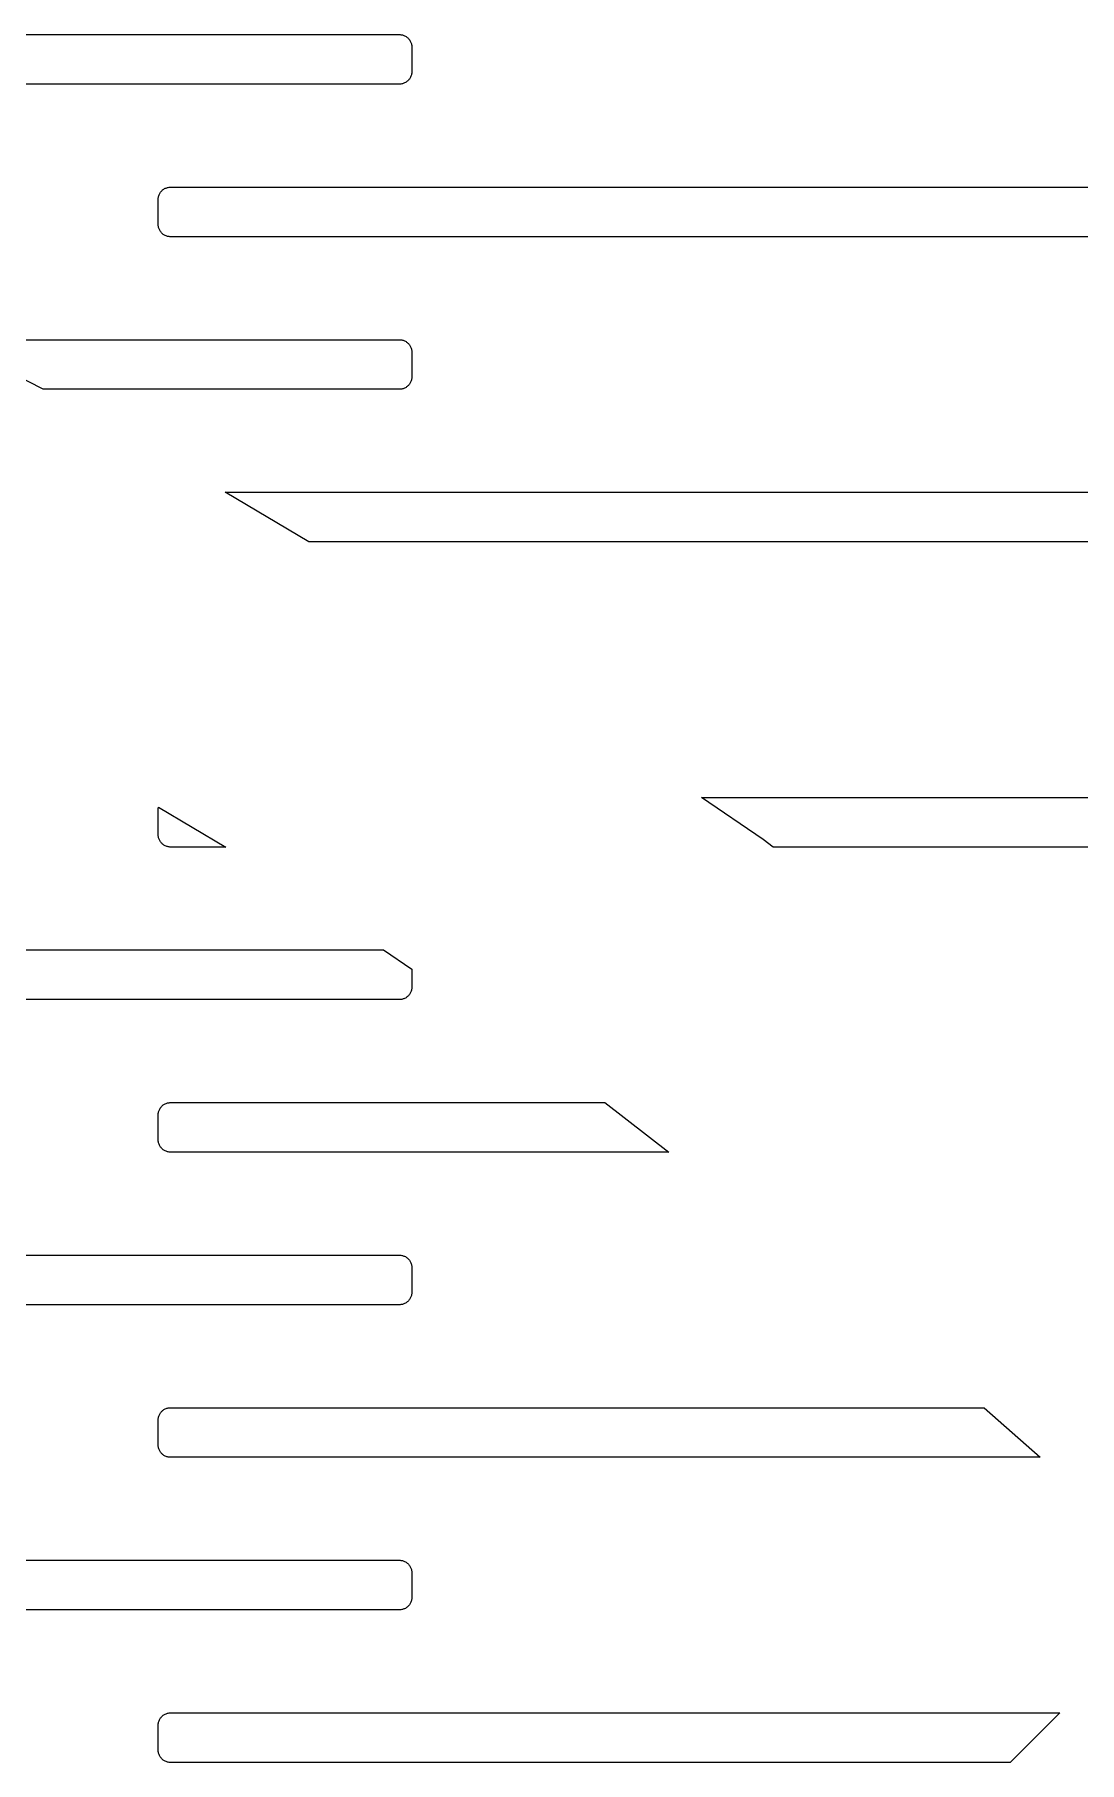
# Model space of a CAD drawing. Header units: metres. Extents: x -216 to 216, y -216 to 216.
# Drawn here: x 77.44 to 104.84, y 108.68 to 153.98 of the extents above; entities that cross this region are included whole.
import ezdxf

# ---------------------------------------------------------------- set-up
doc = ezdxf.new("R2010")
doc.units = ezdxf.units.M

msp = doc.modelspace()

# ---------------------------------------------------------------- linework, layer by layer
for p, q in [((56.9529, 153.978), (87.0028, 153.978)), ((87.0028, 153.978), (87.0232, 153.977)), ((87.0232, 153.977), (87.0435, 153.975)), ((87.0435, 153.975), (87.0637, 153.972)), ((87.0637, 153.972), (87.0836, 153.968)), ((87.0836, 153.968), (87.1032, 153.962)), ((87.1032, 153.962), (87.1224, 153.955)), ((87.1224, 153.955), (87.1412, 153.947)), ((87.1412, 153.947), (87.1594, 153.938)), ((87.1594, 153.938), (87.1769, 153.927)), ((87.1769, 153.927), (87.1938, 153.916)), ((87.1938, 153.916), (87.21, 153.903)), ((87.21, 153.903), (87.2253, 153.89)), ((87.2253, 153.89), (87.2397, 153.875)), ((87.2397, 153.875), (87.2532, 153.86)), ((87.2532, 153.86), (87.2657, 153.844)), ((87.2657, 153.844), (87.2772, 153.827)), ((87.2772, 153.827), (87.2876, 153.809)), ((87.2876, 153.809), (87.2969, 153.791)), ((87.2969, 153.791), (87.305, 153.772)), ((87.305, 153.772), (87.3119, 153.753)), ((87.3119, 153.753), (87.3176, 153.734)), ((87.3176, 153.734), (87.322, 153.714)), ((87.322, 153.714), (87.3252, 153.694)), ((87.3252, 153.694), (87.3271, 153.673)), ((87.3271, 153.673), (87.3278, 153.653)), ((87.3278, 153.653), (87.3278, 153.003)), ((87.0028, 152.678), (60.547, 152.678)), ((87.0232, 152.678), (87.0028, 152.678)), ((87.0435, 152.68), (87.0232, 152.678)), ((87.0637, 152.684), (87.0435, 152.68)), ((87.0836, 152.688), (87.0637, 152.684)), ((87.1032, 152.694), (87.0836, 152.688)), ((87.1224, 152.701), (87.1032, 152.694)), ((87.1412, 152.709), (87.1224, 152.701)), ((87.1594, 152.718), (87.1412, 152.709)), ((87.1769, 152.728), (87.1594, 152.718)), ((87.1938, 152.74), (87.1769, 152.728)), ((87.21, 152.752), (87.1938, 152.74)), ((87.2253, 152.766), (87.21, 152.752)), ((87.2397, 152.78), (87.2253, 152.766)), ((87.2532, 152.796), (87.2397, 152.78)), ((87.2657, 152.812), (87.2532, 152.796)), ((87.2772, 152.829), (87.2657, 152.812)), ((87.2876, 152.846), (87.2772, 152.829)), ((87.2969, 152.864), (87.2876, 152.846)), ((87.305, 152.883), (87.2969, 152.864)), ((87.3119, 152.902), (87.305, 152.883)), ((87.3176, 152.922), (87.3119, 152.902)), ((87.322, 152.942), (87.3176, 152.922)), ((87.3252, 152.962), (87.322, 152.942)), ((87.3271, 152.982), (87.3252, 152.962)), ((87.3278, 153.003), (87.3271, 152.982)), ((80.8462, 149.938), (80.8644, 149.947)), ((80.8644, 149.947), (80.8831, 149.955)), ((80.8831, 149.955), (80.9024, 149.962)), ((80.9024, 149.962), (80.922, 149.968)), ((80.922, 149.968), (80.9419, 149.972)), ((80.9419, 149.972), (80.9621, 149.975)), ((80.9621, 149.975), (80.9824, 149.977)), ((80.9824, 149.977), (81.0028, 149.978)), ((81.0028, 149.978), (112.003, 149.978)), ((80.6778, 149.653), (80.6784, 149.673)), ((80.6778, 149.003), (80.6778, 149.653)), ((80.6784, 149.673), (80.6804, 149.694)), ((80.6804, 149.694), (80.6835, 149.714)), ((80.6835, 149.714), (80.688, 149.734)), ((80.688, 149.734), (80.6937, 149.753)), ((80.6937, 149.753), (80.7006, 149.772)), ((80.7006, 149.772), (80.7087, 149.791)), ((80.7087, 149.791), (80.718, 149.809)), ((80.718, 149.809), (80.7284, 149.827)), ((80.7284, 149.827), (80.7399, 149.844)), ((80.7399, 149.844), (80.7524, 149.86)), ((80.7524, 149.86), (80.7659, 149.875)), ((80.7659, 149.875), (80.7803, 149.89)), ((80.7803, 149.89), (80.7956, 149.903)), ((80.7956, 149.903), (80.8118, 149.916)), ((80.8118, 149.916), (80.8287, 149.927)), ((80.8287, 149.927), (80.8462, 149.938)), ((80.6784, 148.982), (80.6778, 149.003)), ((80.6804, 148.962), (80.6784, 148.982)), ((80.6835, 148.942), (80.6804, 148.962)), ((80.688, 148.922), (80.6835, 148.942)), ((80.6937, 148.902), (80.688, 148.922)), ((80.7006, 148.883), (80.6937, 148.902)), ((80.7087, 148.864), (80.7006, 148.883)), ((80.718, 148.846), (80.7087, 148.864)), ((80.7284, 148.829), (80.718, 148.846)), ((80.7399, 148.812), (80.7284, 148.829)), ((80.7524, 148.796), (80.7399, 148.812)), ((80.7659, 148.78), (80.7524, 148.796)), ((80.7803, 148.766), (80.7659, 148.78)), ((80.7956, 148.752), (80.7803, 148.766)), ((80.8118, 148.74), (80.7956, 148.752)), ((80.8287, 148.728), (80.8118, 148.74)), ((80.8462, 148.718), (80.8287, 148.728)), ((80.8644, 148.709), (80.8462, 148.718)), ((80.8831, 148.701), (80.8644, 148.709)), ((80.9024, 148.694), (80.8831, 148.701)), ((80.922, 148.688), (80.9024, 148.694)), ((80.9419, 148.684), (80.922, 148.688)), ((80.9621, 148.68), (80.9419, 148.684)), ((80.9824, 148.678), (80.9621, 148.68)), ((81.0028, 148.678), (80.9824, 148.678)), ((112.003, 148.678), (81.0028, 148.678)), ((77.6624, 144.678), (75.111, 145.978)), ((75.111, 145.978), (87.0028, 145.978)), ((87.0028, 145.978), (87.0232, 145.977)), ((87.0232, 145.977), (87.0435, 145.975)), ((87.0435, 145.975), (87.0637, 145.972)), ((87.0637, 145.972), (87.0836, 145.968)), ((87.0836, 145.968), (87.1032, 145.962)), ((87.1032, 145.962), (87.1224, 145.955)), ((87.1224, 145.955), (87.1412, 145.947)), ((87.1412, 145.947), (87.1594, 145.938)), ((87.1594, 145.938), (87.1769, 145.927)), ((87.1769, 145.927), (87.1938, 145.916)), ((87.1938, 145.916), (87.21, 145.903)), ((87.21, 145.903), (87.2253, 145.89)), ((87.2253, 145.89), (87.2397, 145.875)), ((87.2397, 145.875), (87.2532, 145.86)), ((87.2532, 145.86), (87.2657, 145.844)), ((87.2657, 145.844), (87.2772, 145.827)), ((87.2772, 145.827), (87.2876, 145.809)), ((87.2876, 145.809), (87.2969, 145.791)), ((87.2969, 145.791), (87.305, 145.772)), ((87.305, 145.772), (87.3119, 145.753)), ((87.3119, 145.753), (87.3176, 145.734)), ((87.3176, 145.734), (87.322, 145.714)), ((87.322, 145.714), (87.3252, 145.694)), ((87.3252, 145.694), (87.3271, 145.673)), ((87.3271, 145.673), (87.3278, 145.653)), ((87.3278, 145.653), (87.3278, 145.003)), ((87.3252, 144.962), (87.322, 144.942)), ((87.3271, 144.982), (87.3252, 144.962)), ((87.3278, 145.003), (87.3271, 144.982)), ((87.0028, 144.678), (77.6624, 144.678)), ((87.0232, 144.678), (87.0028, 144.678)), ((87.0435, 144.68), (87.0232, 144.678)), ((87.0637, 144.684), (87.0435, 144.68)), ((87.0836, 144.688), (87.0637, 144.684)), ((87.1032, 144.694), (87.0836, 144.688)), ((87.1224, 144.701), (87.1032, 144.694)), ((87.1412, 144.709), (87.1224, 144.701)), ((87.1594, 144.718), (87.1412, 144.709)), ((87.1769, 144.728), (87.1594, 144.718)), ((87.1938, 144.74), (87.1769, 144.728)), ((87.21, 144.752), (87.1938, 144.74)), ((87.2253, 144.766), (87.21, 144.752)), ((87.2397, 144.78), (87.2253, 144.766)), ((87.2532, 144.796), (87.2397, 144.78)), ((87.2657, 144.812), (87.2532, 144.796)), ((87.2772, 144.829), (87.2657, 144.812)), ((87.2876, 144.846), (87.2772, 144.829)), ((87.2969, 144.864), (87.2876, 144.846)), ((87.305, 144.883), (87.2969, 144.864)), ((87.3119, 144.902), (87.305, 144.883)), ((87.3176, 144.922), (87.3119, 144.902)), ((87.322, 144.942), (87.3176, 144.922)), ((84.6288, 140.678), (82.4306, 141.978)), ((82.4306, 141.978), (112.003, 141.978)), ((112.003, 140.678), (84.6288, 140.678)), ((80.6778, 133.653), (80.6784, 133.673)), ((80.6778, 133.003), (80.6778, 133.653)), ((80.6784, 133.673), (80.6804, 133.694)), ((80.6804, 133.694), (80.6835, 133.714)), ((80.6835, 133.714), (80.685, 133.72)), ((80.685, 133.72), (82.448, 132.678)), ((96.5425, 132.879), (94.9262, 133.978)), ((94.9262, 133.978), (112.003, 133.978)), ((80.6784, 132.982), (80.6778, 133.003)), ((80.6804, 132.962), (80.6784, 132.982)), ((80.6835, 132.942), (80.6804, 132.962)), ((80.688, 132.922), (80.6835, 132.942)), ((80.6937, 132.902), (80.688, 132.922)), ((80.7006, 132.883), (80.6937, 132.902)), ((80.7087, 132.864), (80.7006, 132.883)), ((80.718, 132.846), (80.7087, 132.864)), ((80.7284, 132.829), (80.718, 132.846)), ((80.7399, 132.812), (80.7284, 132.829)), ((80.7524, 132.796), (80.7399, 132.812)), ((80.7659, 132.78), (80.7524, 132.796)), ((80.7803, 132.766), (80.7659, 132.78)), ((80.7956, 132.752), (80.7803, 132.766)), ((80.8118, 132.74), (80.7956, 132.752)), ((80.8287, 132.728), (80.8118, 132.74)), ((96.8023, 132.678), (96.5425, 132.879)), ((80.8462, 132.718), (80.8287, 132.728)), ((80.8644, 132.709), (80.8462, 132.718)), ((80.8831, 132.701), (80.8644, 132.709)), ((80.9024, 132.694), (80.8831, 132.701)), ((80.922, 132.688), (80.9024, 132.694)), ((80.9419, 132.684), (80.922, 132.688)), ((80.9621, 132.68), (80.9419, 132.684)), ((80.9824, 132.678), (80.9621, 132.68)), ((81.0028, 132.678), (80.9824, 132.678)), ((82.448, 132.678), (81.0028, 132.678)), ((112.003, 132.678), (96.8023, 132.678)), ((56.0028, 129.978), (86.5862, 129.978)), ((86.5862, 129.978), (87.3278, 129.474)), ((87.3278, 129.474), (87.3278, 129.003)), ((87.0028, 128.678), (56.0028, 128.678)), ((87.0232, 128.678), (87.0028, 128.678)), ((87.0435, 128.68), (87.0232, 128.678)), ((87.0637, 128.684), (87.0435, 128.68)), ((87.0836, 128.688), (87.0637, 128.684)), ((87.1032, 128.694), (87.0836, 128.688)), ((87.1224, 128.701), (87.1032, 128.694)), ((87.1412, 128.709), (87.1224, 128.701)), ((87.1594, 128.718), (87.1412, 128.709)), ((87.1769, 128.728), (87.1594, 128.718)), ((87.1938, 128.74), (87.1769, 128.728)), ((87.21, 128.752), (87.1938, 128.74)), ((87.2253, 128.766), (87.21, 128.752)), ((87.2397, 128.78), (87.2253, 128.766)), ((87.2532, 128.796), (87.2397, 128.78)), ((87.2657, 128.812), (87.2532, 128.796)), ((87.2772, 128.829), (87.2657, 128.812)), ((87.2876, 128.846), (87.2772, 128.829)), ((87.2969, 128.864), (87.2876, 128.846)), ((87.305, 128.883), (87.2969, 128.864)), ((87.3119, 128.902), (87.305, 128.883)), ((87.3176, 128.922), (87.3119, 128.902)), ((87.322, 128.942), (87.3176, 128.922)), ((87.3252, 128.962), (87.322, 128.942)), ((87.3271, 128.982), (87.3252, 128.962)), ((87.3278, 129.003), (87.3271, 128.982)), ((80.8287, 125.927), (80.8462, 125.938)), ((80.8462, 125.938), (80.8644, 125.947)), ((80.8644, 125.947), (80.8831, 125.955)), ((80.8831, 125.955), (80.9024, 125.962)), ((80.9024, 125.962), (80.922, 125.968)), ((80.922, 125.968), (80.9419, 125.972)), ((80.9419, 125.972), (80.9621, 125.975)), ((80.9621, 125.975), (80.9824, 125.977)), ((80.9824, 125.977), (81.0028, 125.978)), ((81.0028, 125.978), (92.3938, 125.978)), ((92.3938, 125.978), (94.0697, 124.678)), ((80.6778, 125.653), (80.6784, 125.673)), ((80.6778, 125.003), (80.6778, 125.653)), ((80.6784, 125.673), (80.6804, 125.694)), ((80.6804, 125.694), (80.6835, 125.714)), ((80.6835, 125.714), (80.688, 125.734)), ((80.688, 125.734), (80.6937, 125.753)), ((80.6937, 125.753), (80.7006, 125.772)), ((80.7006, 125.772), (80.7087, 125.791)), ((80.7087, 125.791), (80.718, 125.809)), ((80.718, 125.809), (80.7284, 125.827)), ((80.7284, 125.827), (80.7399, 125.844)), ((80.7399, 125.844), (80.7524, 125.86)), ((80.7524, 125.86), (80.7659, 125.875)), ((80.7659, 125.875), (80.7803, 125.89)), ((80.7803, 125.89), (80.7956, 125.903)), ((80.7956, 125.903), (80.8118, 125.916)), ((80.8118, 125.916), (80.8287, 125.927)), ((80.6784, 124.982), (80.6778, 125.003)), ((80.6804, 124.962), (80.6784, 124.982)), ((80.6835, 124.942), (80.6804, 124.962)), ((80.688, 124.922), (80.6835, 124.942)), ((80.6937, 124.902), (80.688, 124.922)), ((80.7006, 124.883), (80.6937, 124.902)), ((80.7087, 124.864), (80.7006, 124.883)), ((80.718, 124.846), (80.7087, 124.864)), ((80.7284, 124.829), (80.718, 124.846)), ((80.7399, 124.812), (80.7284, 124.829)), ((80.7524, 124.796), (80.7399, 124.812)), ((80.7659, 124.78), (80.7524, 124.796)), ((80.7803, 124.766), (80.7659, 124.78)), ((80.7956, 124.752), (80.7803, 124.766)), ((80.8118, 124.74), (80.7956, 124.752)), ((80.8287, 124.728), (80.8118, 124.74)), ((80.8462, 124.718), (80.8287, 124.728)), ((80.8644, 124.709), (80.8462, 124.718)), ((80.8831, 124.701), (80.8644, 124.709)), ((80.9024, 124.694), (80.8831, 124.701)), ((80.922, 124.688), (80.9024, 124.694)), ((80.9419, 124.684), (80.922, 124.688)), ((80.9621, 124.68), (80.9419, 124.684)), ((80.9824, 124.678), (80.9621, 124.68)), ((81.0028, 124.678), (80.9824, 124.678)), ((94.0697, 124.678), (81.0028, 124.678)), ((56.0028, 121.978), (87.0028, 121.978)), ((87.0028, 121.978), (87.0232, 121.977)), ((87.0232, 121.977), (87.0435, 121.975)), ((87.0435, 121.975), (87.0637, 121.972)), ((87.0637, 121.972), (87.0836, 121.968)), ((87.0836, 121.968), (87.1032, 121.962)), ((87.1032, 121.962), (87.1224, 121.955)), ((87.1224, 121.955), (87.1412, 121.947)), ((87.1412, 121.947), (87.1594, 121.938)), ((87.1594, 121.938), (87.1769, 121.927)), ((87.1769, 121.927), (87.1938, 121.916)), ((87.1938, 121.916), (87.21, 121.903)), ((87.21, 121.903), (87.2253, 121.89)), ((87.2253, 121.89), (87.2397, 121.875)), ((87.2397, 121.875), (87.2532, 121.86)), ((87.2532, 121.86), (87.2657, 121.844)), ((87.2657, 121.844), (87.2772, 121.827)), ((87.2772, 121.827), (87.2876, 121.809)), ((87.2876, 121.809), (87.2969, 121.791)), ((87.2969, 121.791), (87.305, 121.772)), ((87.305, 121.772), (87.3119, 121.753)), ((87.3119, 121.753), (87.3176, 121.734)), ((87.3176, 121.734), (87.322, 121.714)), ((87.322, 121.714), (87.3252, 121.694)), ((87.3252, 121.694), (87.3271, 121.673)), ((87.3271, 121.673), (87.3278, 121.653)), ((87.3278, 121.653), (87.3278, 121.003)), ((87.3252, 120.962), (87.322, 120.942)), ((87.3271, 120.982), (87.3252, 120.962)), ((87.3278, 121.003), (87.3271, 120.982)), ((87.0028, 120.678), (56.0028, 120.678)), ((87.0232, 120.678), (87.0028, 120.678)), ((87.0435, 120.68), (87.0232, 120.678)), ((87.0637, 120.684), (87.0435, 120.68)), ((87.0836, 120.688), (87.0637, 120.684)), ((87.1032, 120.694), (87.0836, 120.688)), ((87.1224, 120.701), (87.1032, 120.694)), ((87.1412, 120.709), (87.1224, 120.701)), ((87.1594, 120.718), (87.1412, 120.709)), ((87.1769, 120.728), (87.1594, 120.718)), ((87.1938, 120.74), (87.1769, 120.728)), ((87.21, 120.752), (87.1938, 120.74)), ((87.2253, 120.766), (87.21, 120.752)), ((87.2397, 120.78), (87.2253, 120.766)), ((87.2532, 120.796), (87.2397, 120.78)), ((87.2657, 120.812), (87.2532, 120.796)), ((87.2772, 120.829), (87.2657, 120.812)), ((87.2876, 120.846), (87.2772, 120.829)), ((87.2969, 120.864), (87.2876, 120.846)), ((87.305, 120.883), (87.2969, 120.864)), ((87.3119, 120.902), (87.305, 120.883)), ((87.3176, 120.922), (87.3119, 120.902)), ((87.322, 120.942), (87.3176, 120.922)), ((80.7006, 117.772), (80.7087, 117.791)), ((80.7087, 117.791), (80.718, 117.809)), ((80.718, 117.809), (80.7284, 117.827)), ((80.7284, 117.827), (80.7399, 117.844)), ((80.7399, 117.844), (80.7524, 117.86)), ((80.7524, 117.86), (80.7659, 117.875)), ((80.7659, 117.875), (80.7803, 117.89)), ((80.7803, 117.89), (80.7956, 117.903)), ((80.7956, 117.903), (80.8118, 117.916)), ((80.8118, 117.916), (80.8287, 117.927)), ((80.8287, 117.927), (80.8462, 117.938)), ((80.8462, 117.938), (80.8644, 117.947)), ((80.8644, 117.947), (80.8831, 117.955)), ((80.8831, 117.955), (80.9024, 117.962)), ((80.9024, 117.962), (80.922, 117.968)), ((80.922, 117.968), (80.9419, 117.972)), ((80.9419, 117.972), (80.9621, 117.975)), ((80.9621, 117.975), (80.9824, 117.977)), ((80.9824, 117.977), (81.0028, 117.978)), ((81.0028, 117.978), (102.333, 117.978)), ((102.333, 117.978), (103.808, 116.678)), ((80.6778, 117.653), (80.6784, 117.673)), ((80.6778, 117.003), (80.6778, 117.653)), ((80.6784, 117.673), (80.6804, 117.694)), ((80.6804, 117.694), (80.6835, 117.714)), ((80.6835, 117.714), (80.688, 117.734)), ((80.688, 117.734), (80.6937, 117.753)), ((80.6937, 117.753), (80.7006, 117.772)), ((80.6784, 116.982), (80.6778, 117.003)), ((80.6804, 116.962), (80.6784, 116.982)), ((80.6835, 116.942), (80.6804, 116.962)), ((80.688, 116.922), (80.6835, 116.942)), ((80.6937, 116.902), (80.688, 116.922)), ((80.7006, 116.883), (80.6937, 116.902)), ((80.7087, 116.864), (80.7006, 116.883)), ((80.718, 116.846), (80.7087, 116.864)), ((80.7284, 116.829), (80.718, 116.846)), ((80.7399, 116.812), (80.7284, 116.829)), ((80.7524, 116.796), (80.7399, 116.812)), ((80.7659, 116.78), (80.7524, 116.796)), ((80.7803, 116.766), (80.7659, 116.78)), ((80.7956, 116.752), (80.7803, 116.766)), ((80.8118, 116.74), (80.7956, 116.752)), ((80.8287, 116.728), (80.8118, 116.74)), ((80.8462, 116.718), (80.8287, 116.728)), ((80.8644, 116.709), (80.8462, 116.718)), ((80.8831, 116.701), (80.8644, 116.709)), ((80.9024, 116.694), (80.8831, 116.701)), ((80.922, 116.688), (80.9024, 116.694)), ((80.9419, 116.684), (80.922, 116.688)), ((80.9621, 116.68), (80.9419, 116.684)), ((80.9824, 116.678), (80.9621, 116.68)), ((81.0028, 116.678), (80.9824, 116.678)), ((103.808, 116.678), (81.0028, 116.678)), ((56.0028, 113.978), (87.0028, 113.978)), ((87.0028, 113.978), (87.0232, 113.977)), ((87.0232, 113.977), (87.0435, 113.975)), ((87.0435, 113.975), (87.0637, 113.972)), ((87.0637, 113.972), (87.0836, 113.968)), ((87.0836, 113.968), (87.1032, 113.962)), ((87.1032, 113.962), (87.1224, 113.955)), ((87.1224, 113.955), (87.1412, 113.947)), ((87.1412, 113.947), (87.1594, 113.938)), ((87.1594, 113.938), (87.1769, 113.927)), ((87.1769, 113.927), (87.1938, 113.916)), ((87.1938, 113.916), (87.21, 113.903)), ((87.21, 113.903), (87.2253, 113.89)), ((87.2253, 113.89), (87.2397, 113.875)), ((87.2397, 113.875), (87.2532, 113.86)), ((87.2532, 113.86), (87.2657, 113.844)), ((87.2657, 113.844), (87.2772, 113.827)), ((87.2772, 113.827), (87.2876, 113.809)), ((87.2876, 113.809), (87.2969, 113.791)), ((87.2969, 113.791), (87.305, 113.772)), ((87.305, 113.772), (87.3119, 113.753)), ((87.3119, 113.753), (87.3176, 113.734)), ((87.3176, 113.734), (87.322, 113.714)), ((87.322, 113.714), (87.3252, 113.694)), ((87.3252, 113.694), (87.3271, 113.673)), ((87.3271, 113.673), (87.3278, 113.653)), ((87.3278, 113.653), (87.3278, 113.003)), ((87.2657, 112.812), (87.2532, 112.796)), ((87.2772, 112.829), (87.2657, 112.812)), ((87.2876, 112.846), (87.2772, 112.829)), ((87.2969, 112.864), (87.2876, 112.846)), ((87.305, 112.883), (87.2969, 112.864)), ((87.3119, 112.902), (87.305, 112.883)), ((87.3176, 112.922), (87.3119, 112.902)), ((87.322, 112.942), (87.3176, 112.922)), ((87.3252, 112.962), (87.322, 112.942)), ((87.3271, 112.982), (87.3252, 112.962)), ((87.3278, 113.003), (87.3271, 112.982)), ((87.0028, 112.678), (56.0028, 112.678)), ((87.0232, 112.678), (87.0028, 112.678)), ((87.0435, 112.68), (87.0232, 112.678)), ((87.0637, 112.684), (87.0435, 112.68)), ((87.0836, 112.688), (87.0637, 112.684)), ((87.1032, 112.694), (87.0836, 112.688)), ((87.1224, 112.701), (87.1032, 112.694)), ((87.1412, 112.709), (87.1224, 112.701)), ((87.1594, 112.718), (87.1412, 112.709)), ((87.1769, 112.728), (87.1594, 112.718)), ((87.1938, 112.74), (87.1769, 112.728)), ((87.21, 112.752), (87.1938, 112.74)), ((87.2253, 112.766), (87.21, 112.752)), ((87.2397, 112.78), (87.2253, 112.766)), ((87.2532, 112.796), (87.2397, 112.78)), ((80.6778, 109.653), (80.6784, 109.673)), ((80.6778, 109.003), (80.6778, 109.653)), ((80.6784, 109.673), (80.6804, 109.694)), ((80.6804, 109.694), (80.6835, 109.714)), ((80.6835, 109.714), (80.688, 109.734)), ((80.688, 109.734), (80.6937, 109.753)), ((80.6937, 109.753), (80.7006, 109.772)), ((80.7006, 109.772), (80.7087, 109.791)), ((80.7087, 109.791), (80.718, 109.809)), ((80.718, 109.809), (80.7284, 109.827)), ((80.7284, 109.827), (80.7399, 109.844)), ((80.7399, 109.844), (80.7524, 109.86)), ((80.7524, 109.86), (80.7659, 109.875)), ((80.7659, 109.875), (80.7803, 109.89)), ((80.7803, 109.89), (80.7956, 109.903)), ((80.7956, 109.903), (80.8118, 109.916)), ((80.8118, 109.916), (80.8287, 109.927)), ((80.8287, 109.927), (80.8462, 109.938)), ((80.8462, 109.938), (80.8644, 109.947)), ((80.8644, 109.947), (80.8831, 109.955)), ((80.8831, 109.955), (80.9024, 109.962)), ((80.9024, 109.962), (80.922, 109.968)), ((80.922, 109.968), (80.9419, 109.972)), ((80.9419, 109.972), (80.9621, 109.975)), ((80.9621, 109.975), (80.9824, 109.977)), ((80.9824, 109.977), (81.0028, 109.978)), ((81.0028, 109.978), (104.321, 109.978)), ((104.321, 109.978), (103.021, 108.678)), ((80.6784, 108.982), (80.6778, 109.003)), ((80.6804, 108.962), (80.6784, 108.982)), ((80.6835, 108.942), (80.6804, 108.962)), ((80.688, 108.922), (80.6835, 108.942)), ((80.6937, 108.902), (80.688, 108.922)), ((80.7006, 108.883), (80.6937, 108.902)), ((80.7087, 108.864), (80.7006, 108.883)), ((80.718, 108.846), (80.7087, 108.864)), ((80.7284, 108.829), (80.718, 108.846)), ((80.7399, 108.812), (80.7284, 108.829)), ((80.7524, 108.796), (80.7399, 108.812)), ((80.7659, 108.78), (80.7524, 108.796)), ((80.7803, 108.766), (80.7659, 108.78)), ((80.7956, 108.752), (80.7803, 108.766)), ((80.8118, 108.74), (80.7956, 108.752)), ((80.8287, 108.728), (80.8118, 108.74)), ((80.8462, 108.718), (80.8287, 108.728)), ((80.8644, 108.709), (80.8462, 108.718)), ((80.8831, 108.701), (80.8644, 108.709)), ((80.9024, 108.694), (80.8831, 108.701)), ((80.922, 108.688), (80.9024, 108.694)), ((80.9419, 108.684), (80.922, 108.688)), ((80.9621, 108.68), (80.9419, 108.684)), ((80.9824, 108.678), (80.9621, 108.68)), ((81.0028, 108.678), (80.9824, 108.678)), ((103.021, 108.678), (81.0028, 108.678))]:
    msp.add_line(p, q)

doc.saveas('drawing.dxf')
